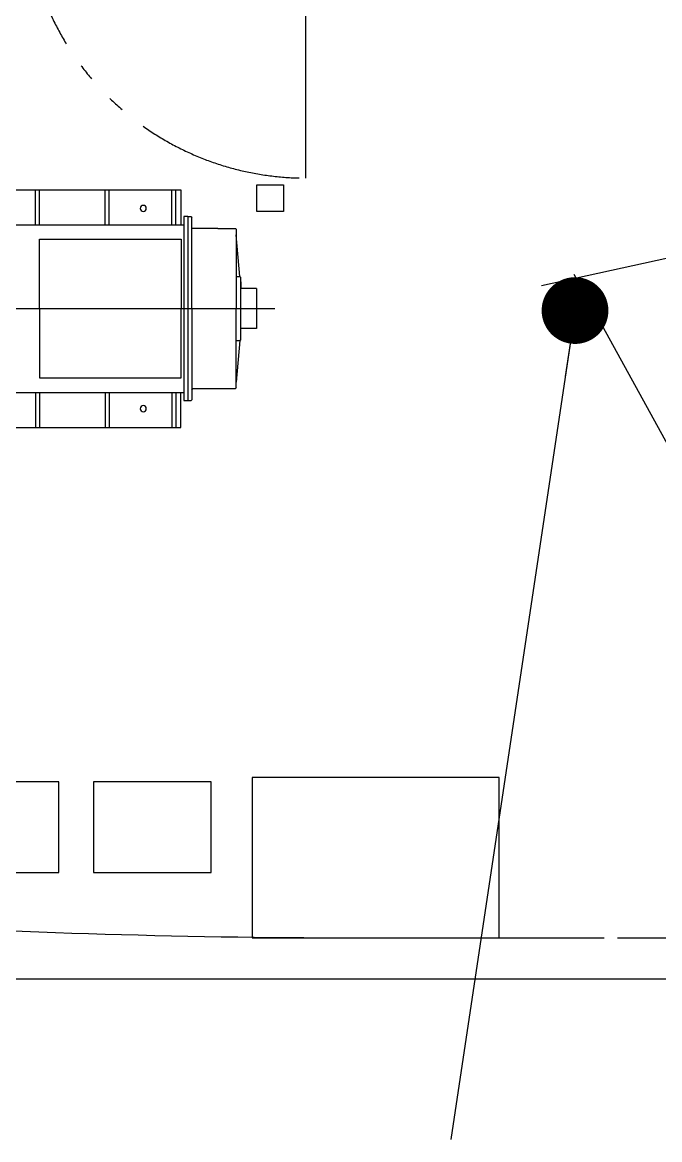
# Model space of a CAD drawing. Extents: x 1551 to 113148, y -1700 to 77018.
# Drawn here: x 19907 to 22293, y 6686 to 10872 of the extents above; entities that cross this region are included whole.
import ezdxf

# ---------------------------------------------------------------- set-up
doc = ezdxf.new("R2010")
doc.units = 0
doc.header["$LTSCALE"] = 500
doc.header["$MEASUREMENT"] = 0
for name, pattern in [('CENTER', [3, 2.5, -0.25, 0, -0.25]), ('PHANTOM', [2.1, 1.25, -0.2, 0.125, -0.2, 0.125, -0.2]), ('SNT-025', [0.74, 0.4, -0.17, 0, -0.17])]:
    doc.linetypes.add(name, pattern=pattern)
doc.layers.get('0').update_dxf_attribs({"linetype": 'CONTINUOUS'})
for name, color, linetype in [('FURNITURE', 8, 'CONTINUOUS'), ('GENERATORSETT', 7, 'CONTINUOUS'), ('M1CO1', 1, 'CONTINUOUS'), ('S0CO1', 7, 'CONTINUOUS'), ('S0CO3', 7, 'CONTINUOUS'), ('S0CO5', 7, 'CONTINUOUS'), ('SAFECO1', 1, 'CONTINUOUS')]:
    doc.layers.add(name, color=color, linetype=linetype)
doc.styles.add('ROMANS', font='romans', dxfattribs={"height": 100})
doc.dimstyles.get("Standard").update_dxf_attribs({"dimtxt": 2, "dimasz": 2.5, "dimexe": 1, "dimexo": 1, "dimgap": 1, "dimtad": 1, "dimdsep": 46, "dimtxsty": 'ROMANS', "dimcen": 0, "dimclrd": 1, "dimclre": 1, "dimclrt": 2, "dimadec": 0, "dimazin": 0, "dimtfac": 1, "dimtmove": 2, "dimatfit": 3, "dimfxl": 1, "dimtvp": 100, "dimtolj": 1, "dimarcsym": 0})

# ---------------------------------------------------------------- blocks, each defined once
blk = doc.blocks.new('A$C361177E3')
at = {"linetype": 'PHANTOM'}
blk.add_line((-149.9, -33.8), (-623, -137.1), dxfattribs=at)
for p, q in [((0, -33.4), (-150, -33.8)), ((-150, -733.8), (-149.9, -33.8)), ((-150, -733.8), (-499.7, -95.2)), ((0, -733.4), (-150, -733.8))]:
    blk.add_line(p, q)
blk = doc.blocks.new('GENERATOR-CENTER')
blk.add_line((207.5, -700), (207.5, -1800))
at = {"linetype": 'PHANTOM'}
blk.add_arc((207.5, -750), 1050, 177.2706, 270, dxfattribs=at)
blk = doc.blocks.new('GENERATOR-BORDE')
for p, q in [((-1085.3, 445), (-282.7, 445)), ((-827, 314), (-827, 445)), ((-812, 314), (-812, 445)), ((-567, 314), (-567, 445)), ((-552, 314), (-552, 445)), ((-317, 314), (-317, 445)), ((-302, 314), (-302, 445)), ((-282.7, 445), (-282.7, 314)), ((-272, -345), (-272, 345)), ((-272, 345), (-257, 345)), ((-257, -345), (-257, 345)), ((-257, 344.5), (-245, 344.5)), ((-242, 310), (-242, 341.5)), ((-1092, 314), (-272, 314)), ((-242, 242.3), (-242, 310)), ((-237.5, 300), (-79, 300)), ((-76, 297), (-76, 292.5)), ((-812, 0), (-812, 260)), ((-812, 260), (-282, 260)), ((-282, 260), (-282, 0)), ((-76, 292.5), (-76, 0)), ((-62, 120), (-76, 275.7)), ((-242, 0), (-242, 242.3)), ((-76, 120), (-62, 120)), ((-60, 50), (-60, 118)), ((-59, 100), (-59, 75)), ((0, 75), (-60, 75)), ((-60, -12.7), (-60, 50)), ((0, -55.7), (0, 75)), ((0, -16.8), (0, 75)), ((-812, 0), (-812, -260)), ((-282, -260), (-282, 0)), ((-242, 0), (-242, -310)), ((-76, -297), (-76, 0)), ((-60, -59.8), (-60, -12.7)), ((-60, -118), (-60, -59.8)), ((0, -75), (-60, -75)), ((-59, -100), (-59, -75)), ((0, -75), (0, -55.7)), ((-76, -120), (-62, -120)), ((-62, -120), (-76, -275.7)), ((-59, -100), (-60, -100)), ((-812, -260), (-282, -260)), ((-1092, -314), (-272, -314)), ((-827, -314), (-827, -445)), ((-812, -314), (-812, -445)), ((-567, -314), (-567, -445)), ((-552, -314), (-552, -445)), ((-317, -314), (-317, -445)), ((-302, -314), (-302, -445)), ((-282.7, -445), (-282.7, -314)), ((-242, -310), (-242, -341.5)), ((-144.5, -300), (-239, -300)), ((-144.5, -300), (-79, -300)), ((-257, -345), (-272, -345)), ((-257, -344.5), (-245, -344.5)), ((-1085.3, -445), (-282.7, -445))]:
    blk.add_line(p, q)
at = {"linetype": 'CENTER'}
blk.add_line((-2671.2, 0), (68.9, 0), dxfattribs=at)
for centre in [(-424, 375), (-424, -375)]:
    blk.add_circle(centre, 11.5)
for centre, radius, start, end in [((-245, 341.5), 3, 0, 90), ((-237, 305), 5, 180, 270), ((-79, 297), 3, 0, 90), ((-62, 118), 2, 0, 90), ((-62, -118), 2, 270, 0), ((-239, -303), 3, 90, 180), ((-79, -297), 3, 270, 0), ((-245, -341.5), 3, 270, 0)]:
    blk.add_arc(centre, radius, start, end)
blk = doc.blocks.new('DOT')
at = {"layer": 'SAFECO1', "color": 0, "linetype": 'ByBlock'}
blk.add_line((-0.5, 0), (-1, 0), dxfattribs=at)
at = {"layer": 'SAFECO1', "color": 0, "linetype": 'ByBlock', "const_width": 0.5}
blk.add_lwpolyline([(-0.25, 0, 1), (0.25, 0, 1)], format="xyb", close=True, dxfattribs=at)

msp = doc.modelspace()

# ---------------------------------------------------------------- linework, layer by layer
at = {"layer": 'FURNITURE'}
for points in [[(21692.105, 7442.264), (21692.105, 8042.264), (20767.413, 8042.264), (20767.413, 7442.264)], [(19603.61, 7686.658), (20043.61, 7686.658), (20043.61, 8026.658), (19603.61, 8026.658)], [(20173.842, 7686.658), (20613.842, 7686.658), (20613.842, 8026.658), (20173.842, 8026.658)]]:
    msp.add_lwpolyline(points, close=True, dxfattribs=at)
at = {"layer": 'S0CO1', "flags": 128}
for points in [[(15768.504, 8563.276, 0.01676021), (16081.373, 8361.884, 0.011782), (16335.105, 8218.34, 0.005104), (16461.678, 8152.272, 0.003045), (16589.31, 8088.276, 0.005216), (16710.989, 8029.759, 0.016582), (16835.105, 7976.602, 0.014989), (16965.137, 7930.383, -0.004546), (17096.105, 7886.888, -0.004963), (17215.406, 7844.733, 0.009734), (17335.105, 7803.718, 0.023245), (17583.295, 7736.587, 0.007161), (17835.105, 7684.66, 0.003831), (18084.657, 7638.895, 0.006535), (18335.105, 7598.308, 0.006518), (18584.778, 7564.51, 0.003916), (18835.105, 7535.929, 0.003955), (19084.875, 7511.388, 0.00205075), (19163.273, 7504.635, 0.01571009), (21147.835, 7442.264), (22085.105, 7442.264)], [(22135.105, 7442.264), (26215.779, 7442.264, 0.00813528), (27085.105, 7459.572, 0.00093625), (27185.105, 7463.379, 0.00146914), (27335.105, 7469.651, 0.002529), (27585.165, 7482.118, 0.002289), (27835.105, 7496.99, 0.002339), (28085.195, 7514.209, 0.002671), (28335.105, 7533.92, 0.002774), (28585.252, 7556.452, 0.002845), (28835.105, 7581.683, 0.002817), (29085.267, 7609.878, 0.002609), (29335.105, 7640.744)]]:
    msp.add_lwpolyline(points, format="xyb", dxfattribs=at)
at = {"layer": 'S0CO3'}
msp.add_lwpolyline([(20785.105, 10263.276), (20885.105, 10263.276), (20885.105, 10163.276), (20785.105, 10163.276)], close=True, dxfattribs=at)
at = {"layer": 'S0CO5', "flags": 128}
for points in [[(7335.105, 7288.276), (22085.105, 7288.276)], [(22085.105, 7288.276), (27085.105, 7288.276)]]:
    msp.add_lwpolyline(points, dxfattribs=at)

# ---------------------------------------------------------------- block references
at = {"layer": 'GENERATORSETT', "linetype": 'SNT-025'}
msp.add_blockref('GENERATOR-CENTER', (20760.293, 12088.276), dxfattribs=at)
at = {"layer": 'GENERATORSETT', "linetype": 'SNT-025', "xscale": -1, "rotation": 180}
msp.add_blockref('GENERATOR-BORDE', (20783.916, 9799.28), dxfattribs=at)
at = {"layer": 'S0CO1'}
msp.add_blockref('A$C361177E3', (22473.288, 10022.071), dxfattribs=at)

# ---------------------------------------------------------------- leaders
at = {"layer": 'M1CO1', "linetype": 'Continuous'}
msp.add_leader([(21976.222, 9791.813), (21511.333, 6685.877)], dimstyle='Standard', override={"dimasz": 250, "dimgap": 100, "dimtad": 0, "dimldrblk": 'DOT'}, dxfattribs=at)

doc.saveas('drawing.dxf')
